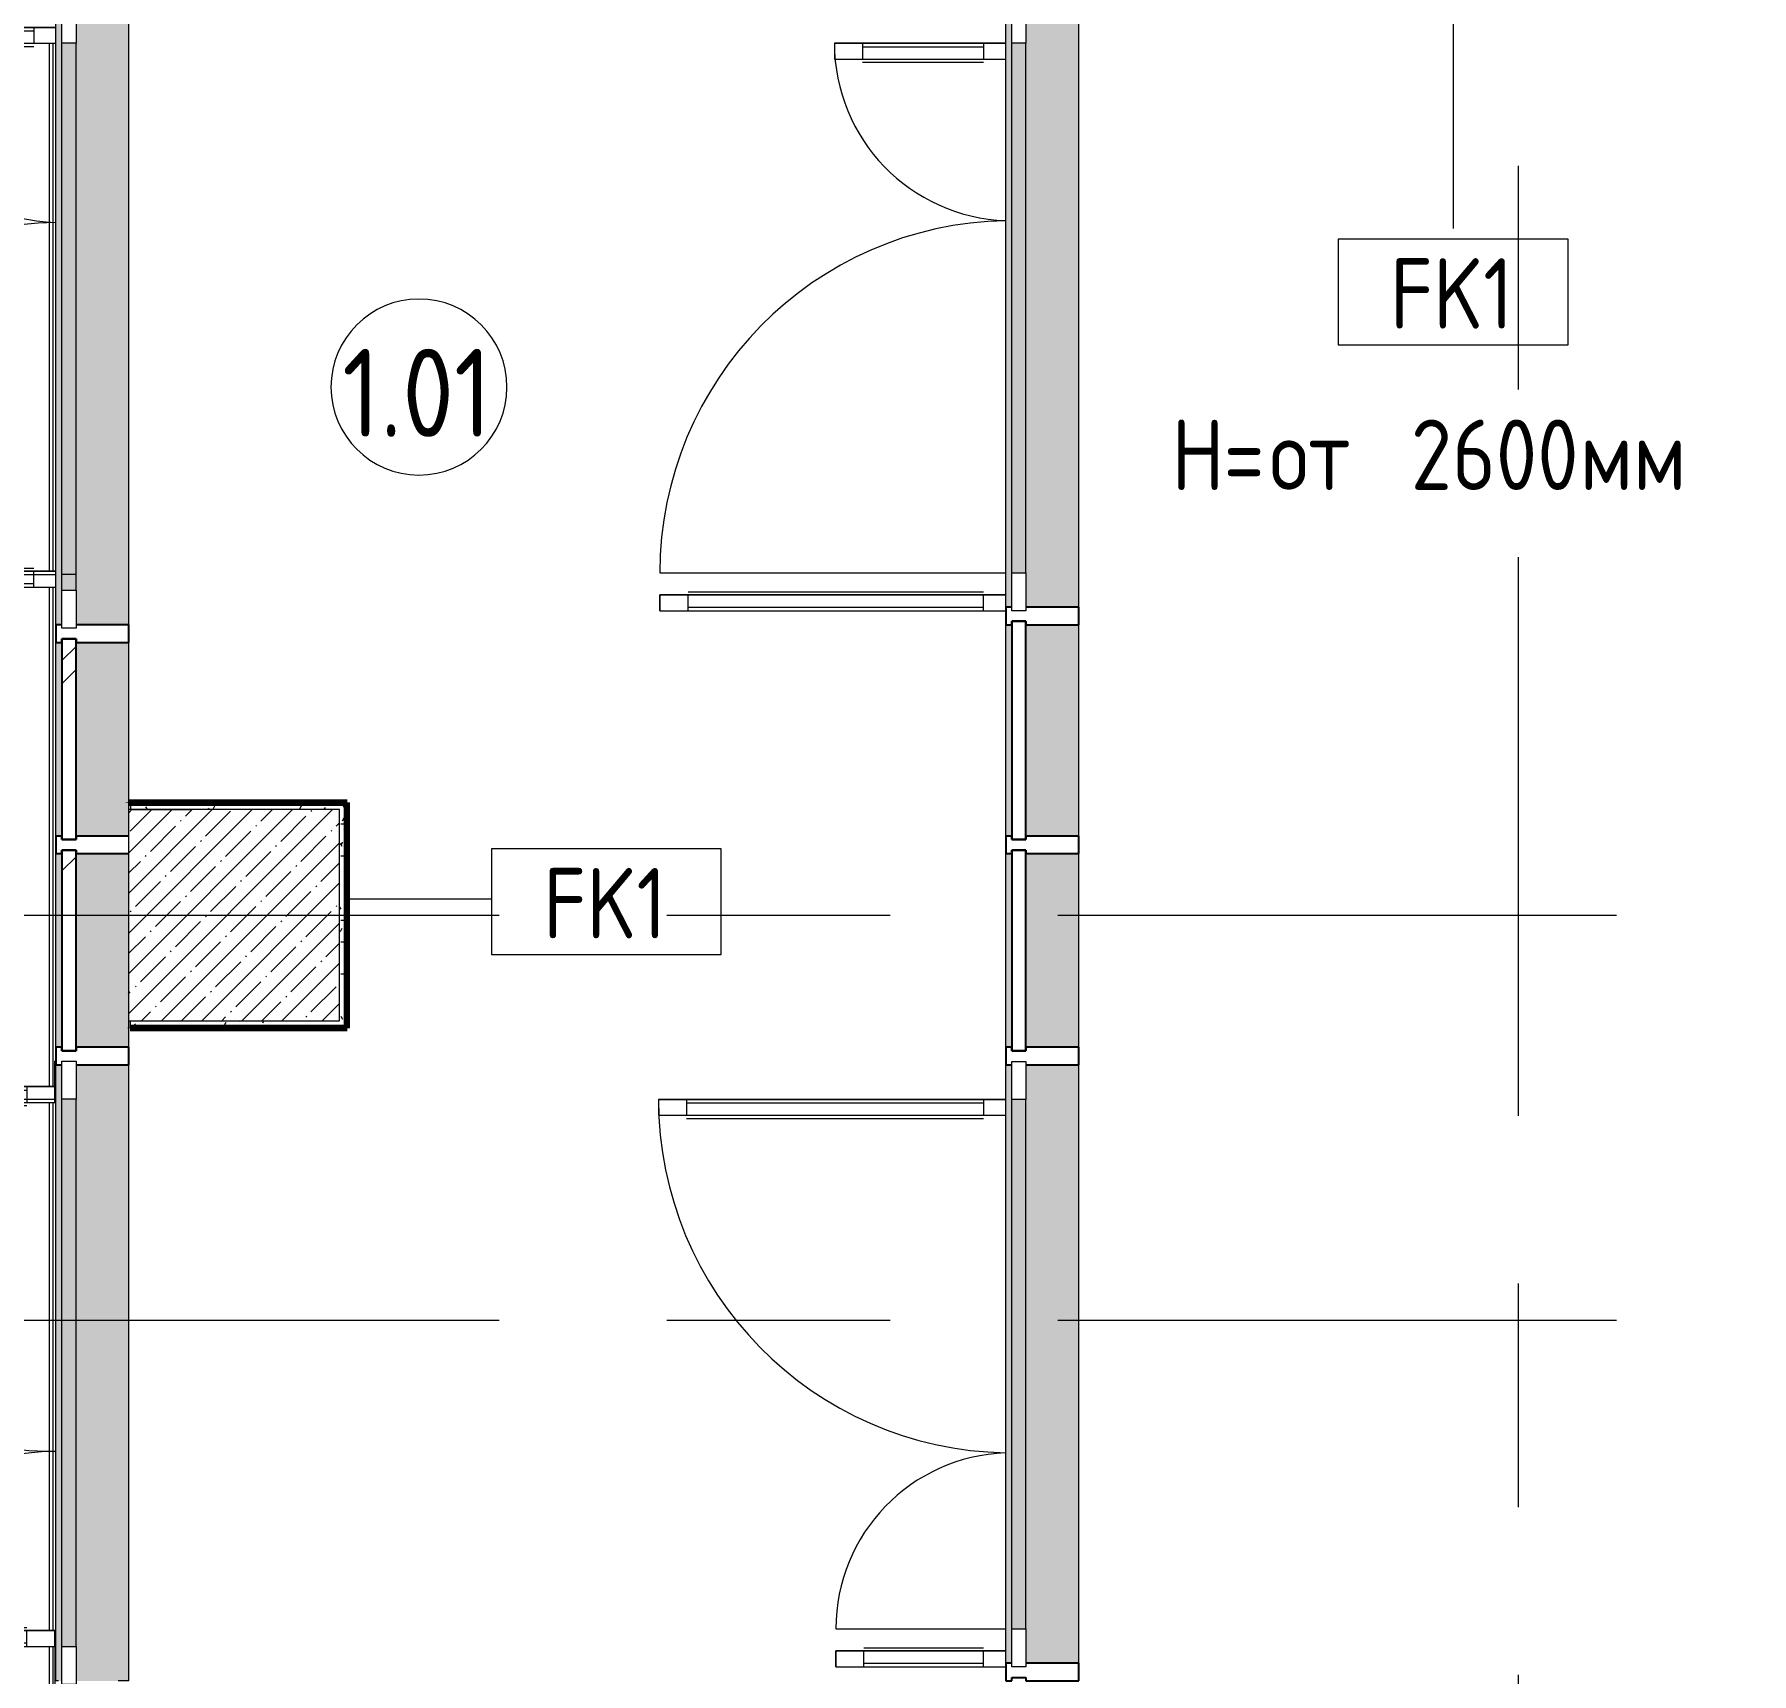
# Model space of a CAD drawing. Header units: millimetres. Extents: x -4060 to 187734, y -8553 to 29000.
# Drawn here: x 3793 to 8672, y 15996 to 20652 of the extents above; entities that cross this region are included whole.
import ezdxf

# ---------------------------------------------------------------- set-up
doc = ezdxf.new("R2010")
doc.units = ezdxf.units.MM
doc.linetypes.add('Осевая', pattern=[3175, 635, -476.25, 1587.5, -476.25])
for name, color, linetype, lineweight in [('A-AREA-IDEN', 7, 'Continuous', 9), ('A-DETL-GENF', 7, 'Continuous', 9), ('A-DOOR', 7, 'Continuous', 9), ('A-DOOR-1', 7, 'Continuous', 13), ('A-GLAZ-CURT', 7, 'Continuous', 9), ('A-GLAZ-CURT-1', 7, 'Continuous', 25), ('A-GLAZ-CWMG', 7, 'Continuous', 9), ('A-GLAZ-CWMG-1', 7, 'Continuous', 25), ('A-WALL-IDEN', 7, 'Continuous', 9), ('I-WALL', 7, 'Continuous', 9), ('S-COLS', 7, 'Continuous', 9), ('Оси-2', 7, 'Осевая', 9)]:
    doc.layers.add(name, color=color, linetype=linetype, lineweight=lineweight)
for name, color, linetype, lineweight, true_color in [('G-ANNO-TEXT-1', 7, 'Continuous', 9, 0x3c3c3c), ('I-WALL-4', 7, 'Continuous', 9, 0xc0c0c0), ('I-WALL-7', 7, 'Continuous', 80, 0xff80c0)]:
    doc.layers.add(name, color=color, linetype=linetype, lineweight=lineweight, true_color=true_color)
doc.styles.add('GOST Common', font='GOST_Common.ttf', dxfattribs={"width": 0.9, "height": 200})
doc.styles.add('GOST Common_1', font='GOST_Common.ttf', dxfattribs={"width": 0.9, "height": 250})
pattern_1 = [(0, (0, 0), (121.92, 30.48), [10.058, -81.382, 10.058, -81.382, -487.68]), (0, (0, 0), (121.92, 30.48), [-182.88, 10.058, -172.822, 10.058, -81.382, -213.36]), (0, (0, 0), (121.92, 30.48), [-457.2, 10.058, -50.902, 10.058, -142.342]), (120, (45.72, 15.24), (-87.356454, 90.345817), [10.058, -81.382, 10.058, -81.382, -487.68]), (120, (45.72, 15.24), (-87.356454, 90.345817), [-182.88, 10.058, -172.822, 10.058, -81.382, -213.36]), (120, (45.72, 15.24), (-87.356454, 90.345817), [-457.2, 10.058, -50.902, 10.058, -142.342]), (240, (60.96, 76.2), (-34.563546, -120.825817), [10.058, -81.382, 10.058, -81.382, -487.68]), (240, (60.96, 76.2), (-34.563546, -120.825817), [-182.88, 10.058, -172.822, 10.058, -81.382, -213.36]), (240, (60.96, 76.2), (-34.563546, -120.825817), [-457.2, 10.058, -50.902, 10.058, -142.342])]

# ---------------------------------------------------------------- blocks, each defined once
blk = doc.blocks.new('Системная панель - Стекло - 40мм-32257947-План отделки стен 1 этажа в осях 1-12')
at = {"layer": 'A-GLAZ-CURT'}
h = blk.add_hatch(dxfattribs=at)
h.set_pattern_fill('FP_35', color=256, style=0, pattern_type=2)
h.set_pattern_definition([(135, (18575, -6670), (-282.843, -282.843), [200, -600]), (135, (18675, -6870), (-282.843, -282.843), [600, -200]), (135, (18775, -6470), (-282.843, -282.843), [200, -600])])
h.paths.add_polyline_path([(310, 40), (-310, 40), (-310, 0), (310, 0)])
at = {"layer": 'A-GLAZ-CURT-1'}
for p, q in [((310, 40), (-310, 40)), ((-310, 40), (-310, 0)), ((-310, 0), (310, 0)), ((310, 0), (310, 40))]:
    blk.add_line(p, q, dxfattribs=at)
blk = doc.blocks.new('Прямоугольный импост - Импост структурный с накладкой - 190мм-32257948-План отделки стен 1 этажа в осях 1-12')
at = {"layer": 'A-GLAZ-CWMG'}
for points in [[(6570, 18375), (6570, 18975), (6553, 18975), (6553, 18375)], [(6760, 18375), (6760, 18975), (6610, 18975), (6610, 18375)]]:
    blk.add_hatch(color=256, dxfattribs=at).paths.add_polyline_path(points)
for p, q in [((6553, 18375), (6553, 18975)), ((6760, 18375), (6760, 18975))]:
    blk.add_line(p, q, dxfattribs=at)
blk = doc.blocks.new('Прямоугольный импост - Импост структурный с накладкой - 190мм-32257698-План отделки стен 1 этажа в осях 1-12')
at = {"layer": 'A-GLAZ-CWMG'}
for points in [[(6553, 16025), (6570, 16025), (6570, 17725), (6553, 17725), (6553, 16123)], [(6610, 16025), (6760, 16025), (6760, 17725), (6610, 17725), (6610, 16123)], [(6570, 16123), (6610, 16123), (6610, 17627), (6570, 17627), (6570, 16953.1)]]:
    blk.add_hatch(color=256, dxfattribs=at).paths.add_polyline_path(points)
for p, q in [((6553, 16025), (6553, 17725)), ((6760, 16025), (6760, 17725)), ((6570, 16123), (6570, 17627)), ((6610, 16123), (6610, 17627))]:
    blk.add_line(p, q, dxfattribs=at)
blk = doc.blocks.new('Прямоугольный импост - Импост структурный с накладкой - 190мм-22862222-План отделки стен 1 этажа в осях 1-12')
at = {"layer": 'A-GLAZ-CWMG-1'}
for p, q in [((-25, 0), (-25, 17)), ((-25, 17), (25, 17)), ((25, 0), (15, 0)), ((15, 0), (15, -40)), ((25, 17), (25, 0)), ((-25, -190), (-25, -40)), ((15, -40), (25, -40)), ((25, -40), (25, -190)), ((25, -190), (-25, -190))]:
    blk.add_line(p, q, dxfattribs=at)
blk = doc.blocks.new('Прямоугольный импост - Импост структурный с накладкой - 190мм-V19-План отделки стен 1 этажа в осях 1-12')
at = {"layer": 'A-GLAZ-CWMG-1'}
for p, q in [((-25, 0), (-25, 17)), ((-25, 17), (25, 17)), ((-15, 0), (-25, 0)), ((-15, -40), (-15, 0)), ((25, 17), (25, 0)), ((-25, -190), (-25, -40)), ((-25, -40), (-15, -40)), ((25, -40), (25, -190)), ((25, -190), (-25, -190))]:
    blk.add_line(p, q, dxfattribs=at)
blk = doc.blocks.new('Дверь_Витражная_остекление_ - ДВН_ДАО_Главный вход_1800 в свету 4-32257700-План отделки стен 1 этажа в осях 1-12')
at = {"layer": 'A-DETL-GENF'}
for p, q in [((-752, -1004), (-752, -17)), ((-752, -17), (-752, -1004)), ((-707, -1004), (-707, -17)), ((-707, -1004), (-707, -17)), ((815, -500), (815, -17)), ((815, -17), (815, -500)), ((860, -500), (860, -17)), ((860, -500), (860, -17)), ((-752, -80), (-707, -80)), ((-742, -924), (-742, -80)), ((-698, -924), (-698, -80)), ((806, -420), (806, -80)), ((860, -80), (815, -80)), ((850, -420), (850, -80)), ((860, -420), (815, -420)), ((860, -500), (815, -500)), ((815, -500), (860, -500)), ((-752, -924), (-707, -924)), ((-752, -1004), (-707, -1004)), ((-752, -1004), (-707, -1004))]:
    blk.add_line(p, q, dxfattribs=at)
at = {"layer": 'A-DOOR'}
for p, q in [((-752, -1004), (-752, -17)), ((752, -500), (752, -17))]:
    blk.add_line(p, q, dxfattribs=at)
for centre, radius, start, end in [((-752, 0), 1004, 270, 359.0271), ((752, 0), 500, 181.958, 270)]:
    blk.add_arc(centre, radius, start, end, dxfattribs=at)
at = {"layer": 'A-DOOR-1'}
for p, q in [((-860, 40), (-752, 40)), ((-860, 0), (-860, 40)), ((-752, 40), (-752, 0)), ((752, 40), (860, 40)), ((752, 0), (752, 40)), ((860, 40), (860, 0)), ((-752, 0), (-860, 0)), ((860, 0), (752, 0))]:
    blk.add_line(p, q, dxfattribs=at)
blk = doc.blocks.new('Прямоугольный импост - Импост структурный с накладкой - 190мм-23190275-План отделки стен 1 этажа в осях 1-12')
at = {"layer": 'A-GLAZ-CWMG'}
for points in [[(3854.1, 15975.1), (3871.1, 15975.1), (3871.1, 16750.1), (3854.1, 16750.1), (3854.1, 15982.1)], [(3911.1, 16073.1), (3911.1, 16750.1), (3871.1, 16750.1), (3871.1, 16073.1), (3886.1, 16073.1)], [(4006.1, 15975.1), (4061.1, 15975.1), (4061.1, 16750.1), (3911.1, 16750.1), (3911.1, 15975.1)]]:
    blk.add_hatch(color=256, dxfattribs=at).paths.add_polyline_path(points)
for p, q in [((3854.1, 15975.1), (3854.1, 16750.1)), ((3871.1, 16073.1), (3871.1, 16750.1)), ((3911.1, 16073.1), (3911.1, 16750.1)), ((4061.1, 15975.1), (4061.1, 16750.1)), ((3861.1, 15975.1), (3854.1, 15975.1)), ((4061.1, 15975.1), (4031.1, 15975.1))]:
    blk.add_line(p, q, dxfattribs=at)
blk = doc.blocks.new('Прямоугольный импост - Импост структурный с накладкой - 190мм-23190277-План отделки стен 1 этажа в осях 1-12')
at = {"layer": 'A-GLAZ-CWMG'}
for points in [[(3861.1, 19950.1), (3871.1, 19950.1), (3871.1, 20725.1), (3854.1, 20725.1), (3854.1, 19950.1)], [(4031.1, 19950.1), (4061.1, 19950.1), (4060, 20725.1), (3911.1, 20725.1), (3911.1, 19950.1), (4006.1, 19950.1)], [(3871.1, 19950.1), (3911.1, 19950.1), (3911.1, 20627.1), (3871.1, 20627.1), (3871.1, 20132.8)]]:
    blk.add_hatch(color=256, dxfattribs=at).paths.add_polyline_path(points)
for p, q in [((3854.1, 19950.1), (3854.1, 20725.1)), ((4061.1, 19950.1), (4061.1, 20725)), ((3871.1, 19950.1), (3871.1, 20627.1)), ((3911.1, 19950.1), (3911.1, 20627.1))]:
    blk.add_line(p, q, dxfattribs=at)
blk = doc.blocks.new('BSC_Колонна _Прямоугольная - 600х600-17858062-План отделки стен 1 этажа в осях 1-12')
at = {"layer": 'S-COLS'}
h = blk.add_hatch(dxfattribs=at)
h.set_pattern_fill('FP_75', color=256, style=0, pattern_type=2)
h.set_pattern_definition([(45, (-4360, -18150), (-57.02463, 57.02463), []), (45, (-4302.975, -18150), (-57.02463, 57.02463), [100.806, -20.161, 3.353, -16.808])])
h.paths.add_polyline_path([(300, -300), (300, 300), (-300, 300), (-300, -300)])
for p, q in [((300, 300), (-300, 300)), ((-300, 300), (-300, -300)), ((300, -300), (300, 300)), ((-300, -300), (300, -300))]:
    blk.add_line(p, q, dxfattribs=at)
blk = doc.blocks.new('Дверь_Витражная_остекление_ - ДВН_ДАО_Главный вход_1800 в свету 3-32257949-План отделки стен 1 этажа в осях 1-12')
at = {"layer": 'A-DETL-GENF'}
for p, q in [((-752, -504), (-752, -17)), ((-752, -17), (-752, -504)), ((-707, -504), (-707, -17)), ((-707, -504), (-707, -17)), ((815, -1000), (815, -17)), ((815, -17), (815, -1000)), ((860, -1000), (860, -17)), ((860, -1000), (860, -17)), ((-752, -80), (-707, -80)), ((-742, -424), (-742, -80)), ((-698, -424), (-698, -80)), ((806, -920), (806, -80)), ((860, -80), (815, -80)), ((850, -920), (850, -80)), ((-752, -424), (-707, -424)), ((-752, -504), (-707, -504)), ((-752, -504), (-707, -504)), ((860, -920), (815, -920)), ((860, -1000), (815, -1000)), ((815, -1000), (860, -1000))]:
    blk.add_line(p, q, dxfattribs=at)
at = {"layer": 'A-DOOR'}
for p, q in [((-752, -504), (-752, -17)), ((752, -1000), (752, -17))]:
    blk.add_line(p, q, dxfattribs=at)
for centre, radius, start, end in [((-752, 0), 504, 270, 358.0576), ((752, 0), 1000, 180.9768, 270)]:
    blk.add_arc(centre, radius, start, end, dxfattribs=at)
at = {"layer": 'A-DOOR-1'}
for p, q in [((-860, 40), (-752, 40)), ((-860, 0), (-860, 40)), ((-752, 40), (-752, 0)), ((752, 40), (860, 40)), ((752, 0), (752, 40)), ((860, 40), (860, 0)), ((-752, 0), (-860, 0)), ((860, 0), (752, 0))]:
    blk.add_line(p, q, dxfattribs=at)
blk = doc.blocks.new('Системная панель - Стекло - 40мм-23926328-План отделки стен 1 этажа в осях 1-12')
at = {"layer": 'A-GLAZ-CURT'}
h = blk.add_hatch(dxfattribs=at)
h.set_pattern_fill('FP_79', color=256, style=0, pattern_type=2)
h.set_pattern_definition([(135, (17950, -6670), (-282.843, -282.843), [200, -600]), (135, (18050, -6870), (-282.843, -282.843), [600, -200]), (135, (18150, -6470), (-282.843, -282.843), [200, -600])])
h.paths.add_polyline_path([(285, 0), (285, 40), (-285, 40), (-285, 0), (275, 0)])
at = {"layer": 'A-GLAZ-CURT-1'}
for p, q in [((285, 40), (-285, 40)), ((-285, 40), (-285, 0)), ((-285, 0), (285, 0)), ((285, 0), (285, 40))]:
    blk.add_line(p, q, dxfattribs=at)
blk = doc.blocks.new('Прямоугольный импост - Импост структурный с накладкой - 190мм-23926323-План отделки стен 1 этажа в осях 1-12')
at = {"layer": 'A-GLAZ-CWMG'}
for points in [[(6570, 17775), (6570, 18325), (6553, 18325), (6553, 17775)], [(6610, 17775), (6760, 17775), (6760, 18325), (6610, 18325), (6610, 18013)]]:
    blk.add_hatch(color=256, dxfattribs=at).paths.add_polyline_path(points)
for p, q in [((6553, 17775), (6553, 18325)), ((6760, 17775), (6760, 18325))]:
    blk.add_line(p, q, dxfattribs=at)
blk = doc.blocks.new('Прямоугольный импост - Импост структурный с накладкой - 190мм-V59-План отделки стен 1 этажа в осях 1-12')
at = {"layer": 'A-GLAZ-CWMG-1'}
for p, q in [((-25, 0), (-25, 17)), ((-25, 17), (25, 17)), ((-15, 0), (-25, 0)), ((-15, -40), (-15, 0)), ((25, 0), (15, 0)), ((15, 0), (15, -40)), ((25, 17), (25, 0)), ((-25, -190), (-25, -40)), ((-25, -40), (-15, -40)), ((15, -40), (25, -40)), ((25, -40), (25, -190)), ((25, -190), (-25, -190))]:
    blk.add_line(p, q, dxfattribs=at)
blk = doc.blocks.new('Прямоугольный импост - Импост структурный с накладкой - 170мм-23186685-План отделки стен 1 этажа в осях 1-12')
at = {"layer": 'A-GLAZ-CWMG'}
for p, q in [((3836.1, 19127.1), (3836.1, 20627.1)), ((3846.1, 19127.1), (3846.1, 20627.1)), ((3836.1, 17663.1), (3836.1, 19082.1)), ((3846.1, 17663.1), (3846.1, 19082.1)), ((3836.1, 16118.1), (3836.1, 17618.1)), ((3846.1, 16118.1), (3846.1, 17618.1)), ((3836.1, 15358.1), (3836.1, 16073.1)), ((3846.1, 15358.1), (3846.1, 16073.1))]:
    blk.add_line(p, q, dxfattribs=at)
blk = doc.blocks.new('Прямоугольный импост - Импост структурный с накладкой - 190мм-23933667-План отделки стен 1 этажа в осях 1-12')
at = {"layer": 'A-GLAZ-CWMG'}
for points in [[(3861.1, 19150.1), (3871.1, 19150.1), (3871.1, 19950.1), (3854.1, 19950.1), (3854.1, 19150.1)], [(3871.1, 19150.1), (3911.1, 19150.1), (3911.1, 19950.1), (3871.1, 19950.1)], [(4031.1, 19150.1), (4061.1, 19150.1), (4061.1, 19950.1), (3911.1, 19950.1), (3911.1, 19150.1), (4006.1, 19150.1)]]:
    blk.add_hatch(color=256, dxfattribs=at).paths.add_polyline_path(points)
for p, q in [((3854.1, 19150.1), (3854.1, 19950.1)), ((3871.1, 19150.1), (3871.1, 19950.1)), ((3911.1, 19150.1), (3911.1, 19950.1)), ((4061.1, 19150.1), (4061.1, 19950.1))]:
    blk.add_line(p, q, dxfattribs=at)
blk = doc.blocks.new('Дверь_Витражная_СКБ_2Ст - ВН-1_ ДВН_ДАО_Главный вход_1800 в свету 3-31912953-План отделки стен 1 этажа в осях 1-12')
at = {"layer": 'A-DETL-GENF'}
for p, q in [((732, 40), (732, 0)), ((732, 40), (732, 0)), ((-822, -554), (-822, -17)), ((-822, -17), (-822, -554)), ((-777, -554), (-777, -17)), ((-777, -554), (-777, -17)), ((723, -1000), (723, -17)), ((723, -17), (723, -1000)), ((768, -1000), (768, -17)), ((768, -1000), (768, -17)), ((-822, -80), (-777, -80)), ((-812, -474), (-812, -80)), ((-768, -474), (-768, -80)), ((714, -920), (714, -80)), ((768, -80), (723, -80)), ((758, -920), (758, -80)), ((-822, -474), (-777, -474)), ((-822, -554), (-777, -554)), ((-822, -554), (-777, -554)), ((768, -920), (723, -920)), ((768, -1000), (723, -1000)), ((723, -1000), (768, -1000))]:
    blk.add_line(p, q, dxfattribs=at)
at = {"layer": 'A-DOOR'}
for p, q in [((-822, -554), (-822, -17)), ((732, -1000), (732, -17))]:
    blk.add_line(p, q, dxfattribs=at)
for centre, radius, start, end in [((-822, 0), 554, 270, 358.2329), ((732, 0), 1000, 180.9768, 270)]:
    blk.add_arc(centre, radius, start, end, dxfattribs=at)
at = {"layer": 'A-DOOR-1'}
for p, q in [((-885, 40), (-777, 40)), ((-885, 0), (-885, 40)), ((-777, 40), (-777, 0)), ((777, 40), (885, 40)), ((777, 0), (777, 40)), ((885, 40), (885, 0)), ((-777, 0), (-885, 0)), ((885, 0), (777, 0))]:
    blk.add_line(p, q, dxfattribs=at)
blk = doc.blocks.new('Системная панель - Стекло - 40мм-V70-План отделки стен 1 этажа в осях 1-12')
at = {"layer": 'A-GLAZ-CURT'}
h = blk.add_hatch(dxfattribs=at)
h.set_pattern_fill('FP_95', color=256, style=0, pattern_type=2)
h.set_pattern_definition([(135, (17950.12, -3971.1), (-282.843, -282.843), [200, -600]), (135, (18050.12, -4171.1), (-282.843, -282.843), [600, -200]), (135, (18150.12, -3771.1), (-282.843, -282.843), [200, -600])])
h.paths.add_polyline_path([(285, 40), (-285, 40), (-285, 0), (285, 0), (285, 15)])
at = {"layer": 'A-GLAZ-CURT-1'}
for p, q in [((285, 40), (-285, 40)), ((-285, 40), (-285, 0)), ((-285, 0), (285, 0)), ((285, 0), (285, 40))]:
    blk.add_line(p, q, dxfattribs=at)
blk = doc.blocks.new('Прямоугольный импост - Импост структурный с накладкой - 190мм-V71-План отделки стен 1 этажа в осях 1-12')
at = {"layer": 'A-GLAZ-CWMG'}
for points in [[(3861.1, 17775.1), (3871.1, 17775.1), (3871.1, 18325.1), (3854.1, 18325.1), (3854.1, 17775.1)], [(3911.1, 17775.1), (4061.1, 17775.1), (4060, 18325.1), (3911.1, 18325.1), (3911.1, 18013)]]:
    blk.add_hatch(color=256, dxfattribs=at).paths.add_polyline_path(points)
for p, q in [((3854.1, 17775.1), (3854.1, 18325.1)), ((4061.1, 17775.1), (4061.1, 17850))]:
    blk.add_line(p, q, dxfattribs=at)
blk = doc.blocks.new('Прямоугольный импост - Импост структурный с накладкой - 190мм-V72-План отделки стен 1 этажа в осях 1-12')
at = {"layer": 'A-GLAZ-CWMG-1'}
for p, q in [((-25, 0), (-25, 17)), ((-25, 17), (25, 17)), ((-15, 0), (-25, 0)), ((-15, -40), (-15, 0)), ((25, 0), (15, 0)), ((15, 0), (15, -40)), ((25, 17), (25, 0)), ((-25, -188.9), (-25, -40)), ((-25, -40), (-15, -40)), ((15, -40), (25, -40)), ((25, -40), (25, -188.9))]:
    blk.add_line(p, q, dxfattribs=at)
blk = doc.blocks.new('Дверь_Витражная_СКБ_2Ст - ВН-1_ ДВН_ДАО_Главный вход_1800 в свету 4-31912968-План отделки стен 1 этажа в осях 1-12')
at = {"layer": 'A-DETL-GENF'}
for p, q in [((-885, -20), (-885, -17)), ((-885, -17), (-885, -20)), ((-777, -20), (-885, -20)), ((-885, -20), (-777, -20)), ((-768, -20), (-813, -20)), ((-813, -1020), (-813, -20)), ((-768, -20), (-813, -20)), ((-813, -20), (-813, -1020)), ((-777, -17), (-777, -20)), ((-777, -20), (-777, -17)), ((-768, -1020), (-768, -20)), ((-768, -1020), (-768, -20)), ((732, -20), (777, -20)), ((732, -574), (732, -20)), ((732, -20), (732, -574)), ((777, -20), (732, -20)), ((777, -17), (777, -20)), ((777, -17), (777, -20)), ((777, -574), (777, -20)), ((777, -574), (777, -20)), ((777, -20), (885, -20)), ((777, -20), (885, -20)), ((885, -20), (885, -10)), ((885, -20), (885, -10)), ((-813, -100), (-768, -100)), ((-803, -940), (-803, -100)), ((-759, -940), (-759, -100)), ((723, -494), (723, -100)), ((777, -100), (732, -100)), ((767, -494), (767, -100)), ((777, -494), (732, -494)), ((777, -574), (732, -574)), ((732, -574), (777, -574)), ((-813, -940), (-768, -940)), ((-813, -1020), (-768, -1020)), ((-813, -1020), (-768, -1020))]:
    blk.add_line(p, q, dxfattribs=at)
at = {"layer": 'A-DOOR'}
for p, q in [((-777, -1020), (-777, -20)), ((777, -574), (777, -20))]:
    blk.add_line(p, q, dxfattribs=at)
for centre, radius, start, end in [((-777, -20), 1000, 270, 0), ((777, -20), 554, 180, 270)]:
    blk.add_arc(centre, radius, start, end, dxfattribs=at)
at = {"layer": 'A-DOOR-1'}
for p, q in [((-885, 40), (-777, 40)), ((-885, 0), (-885, 40)), ((-777, 40), (-777, 0)), ((777, 40), (885, 40)), ((777, 0), (777, 40)), ((885, 40), (885, 0)), ((-777, 0), (-885, 0)), ((885, 0), (777, 0))]:
    blk.add_line(p, q, dxfattribs=at)
blk = doc.blocks.new('Прямоугольный импост - Импост структурный с накладкой - 190мм-23933759-План отделки стен 1 этажа в осях 1-12')
at = {"layer": 'A-GLAZ-CWMG'}
for points in [[(3854.1, 17550.1), (3871.1, 17550.1), (3871.1, 17725.1), (3854.1, 17725.1), (3854.1, 17627.1)], [(4061.1, 17550.1), (4060, 17725.1), (3911.1, 17725.1), (3911.1, 17550.1), (4060, 17550.1)], [(3911.1, 17550.1), (3911.1, 17627.1), (3871.1, 17627.1), (3871.1, 17550.1), (3886.1, 17550.1)]]:
    blk.add_hatch(color=256, dxfattribs=at).paths.add_polyline_path(points)
for p, q in [((3854.1, 17550.1), (3854.1, 17725.1)), ((4061.1, 17550.1), (4061.1, 17725.1)), ((3871.1, 17550.1), (3871.1, 17627.1)), ((3911.1, 17550.1), (3911.1, 17627.1))]:
    blk.add_line(p, q, dxfattribs=at)
blk = doc.blocks.new('Прямоугольный импост - Импост структурный с накладкой - 190мм-23933741-План отделки стен 1 этажа в осях 1-12')
at = {"layer": 'A-GLAZ-CWMG-1'}
for p, q in [((-25, 0), (-25, 17)), ((-25, 17), (25, 17)), ((-15, 0), (-25, 0)), ((-15, -40), (-15, 0)), ((25, 17), (25, 0)), ((-25, -190), (-25, -40)), ((-25, -40), (-15, -40)), ((25, -40), (25, -190)), ((25, -190), (-25, -190))]:
    blk.add_line(p, q, dxfattribs=at)
blk = doc.blocks.new('Системная панель - Стекло - 40мм-V74-План отделки стен 1 этажа в осях 1-12')
at = {"layer": 'A-GLAZ-CURT'}
h = blk.add_hatch(dxfattribs=at)
h.set_pattern_fill('FP_105', color=256, style=0, pattern_type=2)
h.set_pattern_definition([(135, (18550.12, -3971.1), (-282.843, -282.843), [200, -600]), (135, (18650.12, -4171.1), (-282.843, -282.843), [600, -200]), (135, (18750.12, -3771.1), (-282.843, -282.843), [200, -600])])
h.paths.add_polyline_path([(285, 40), (-285, 40), (-285, 0), (285, 0), (285, 15)])
at = {"layer": 'A-GLAZ-CURT-1'}
for p, q in [((285, 40), (-285, 40)), ((-285, 40), (-285, 0)), ((-285, 0), (285, 0)), ((285, 0), (285, 40))]:
    blk.add_line(p, q, dxfattribs=at)
blk = doc.blocks.new('Прямоугольный импост - Импост структурный с накладкой - 190мм-V75-План отделки стен 1 этажа в осях 1-12')
at = {"layer": 'A-GLAZ-CWMG'}
for points in [[(3861.1, 18375.1), (3871.1, 18375.1), (3871.1, 18925.1), (3854.1, 18925.1), (3854.1, 18375.1)], [(4031.1, 18375.1), (4060, 18375.1), (4060, 18925.1), (3911.1, 18925.1), (3911.1, 18375.1), (4006.1, 18375.1)]]:
    blk.add_hatch(color=256, dxfattribs=at).paths.add_polyline_path(points)
for p, q in [((3854.1, 18375.1), (3854.1, 18925.1)), ((4061.1, 18450), (4061.1, 18925.1))]:
    blk.add_line(p, q, dxfattribs=at)
blk = doc.blocks.new('Прямоугольный импост - Импост структурный с накладкой - 190мм-V76-План отделки стен 1 этажа в осях 1-12')
at = {"layer": 'A-GLAZ-CWMG-1'}
for p, q in [((-25, 0), (-25, 17)), ((-25, 17), (25, 17)), ((25, 0), (15, 0)), ((15, 0), (15, -40)), ((25, 17), (25, 0)), ((-25, -190), (-25, -40)), ((15, -40), (25, -40)), ((25, -40), (25, -190)), ((25, -190), (-25, -190))]:
    blk.add_line(p, q, dxfattribs=at)
blk = doc.blocks.new('Прямоугольный импост - Импост структурный с накладкой - 190мм-23933668-План отделки стен 1 этажа в осях 1-12')
at = {"layer": 'A-GLAZ-CWMG'}
for points in [[(3871.1, 18975.1), (3871.1, 19150.1), (3854.1, 19150.1), (3854.1, 18975.1), (3861.1, 18975.1)], [(3911.1, 19073.1), (3911.1, 19150.1), (3871.1, 19150.1), (3871.1, 19073.1), (3886.1, 19073.1)], [(3911.1, 18975.1), (4061.1, 18975.1), (4061.1, 19150.1), (3911.1, 19150.1), (3911.1, 19072.9)]]:
    blk.add_hatch(color=256, dxfattribs=at).paths.add_polyline_path(points)
for p, q in [((3854.1, 18975.1), (3854.1, 19150.1)), ((3871.1, 19073.1), (3871.1, 19150.1)), ((3911.1, 19073.1), (3911.1, 19150.1)), ((4061.1, 18975.1), (4061.1, 19150.1))]:
    blk.add_line(p, q, dxfattribs=at)
blk = doc.blocks.new('М_стена_0001 - Типоразмер_без рамки-25382661-План отделки стен 1 этажа в осях 1-12')
at = {"layer": 'A-WALL-IDEN'}
for p, q in [((3.258, 1.523), (-3.273, 1.523)), ((-3.273, 1.523), (-3.273, -1.477)), ((3.258, -1.477), (3.258, 1.523)), ((-3.273, -1.477), (3.258, -1.477))]:
    blk.add_line(p, q, dxfattribs=at)
blk = doc.blocks.new('Марка_Помещения - Номер-25198446-План отделки стен 1 этажа в осях 1-12')
at = {"layer": 'A-AREA-IDEN'}
for start, end in [(360, 180), (180, 360)]:
    blk.add_arc((0, 0), 2.5, start, end, dxfattribs=at)

msp = doc.modelspace()

# ---------------------------------------------------------------- hatches: boundary and pattern name
at = {"layer": 'I-WALL'}
h = msp.add_hatch(dxfattribs=at)
h.set_pattern_fill('FP_106', color=256, style=0, pattern_type=2)
h.set_pattern_definition(pattern_1)
h.paths.add_polyline_path([(4238.2, 18450), (4660, 18450), (4660, 18469.2), (4066.2, 18470.3), (4066.1, 18450.3)])
h = msp.add_hatch(dxfattribs=at)
h.set_pattern_fill('FP_106', color=256, style=0, pattern_type=2)
h.set_pattern_definition(pattern_1)
h.paths.add_polyline_path([(4680, 17850), (4680, 18469.2), (4660, 18469.2), (4660, 17850)])
h = msp.add_hatch(dxfattribs=at)
h.set_pattern_fill('FP_106', color=256, style=0, pattern_type=2)
h.set_pattern_definition(pattern_1)
h.paths.add_polyline_path([(4660, 17830), (4680, 17830), (4680, 17850), (4064.8, 17850), (4064.8, 17830)])

# ---------------------------------------------------------------- linework, layer by layer
at = {"layer": 'A-WALL-IDEN'}
for p, q in [((7823.9, 20728.5), (7823.9, 20100.7)), ((4680.5, 18196.6), (5091.4, 18196.6))]:
    msp.add_line(p, q, dxfattribs=at)
at = {"layer": 'I-WALL-4'}
for p, q in [((4066.2, 18470.3), (4066.1, 18450.3)), ((4066.1, 18450.3), (4238.2, 18450)), ((4680, 18469.2), (4066.2, 18470.3)), ((4064.8, 17850), (4064.8, 17830))]:
    msp.add_line(p, q, dxfattribs=at)
at = {"layer": 'I-WALL-7'}
for p, q in [((4681, 18470.2), (4060, 18470.2)), ((4060, 18470.2), (4060, 18469.2)), ((4060, 18469.2), (4680, 18469.2)), ((4680, 18469.2), (4680, 17830)), ((4681, 17829), (4681, 18470.2)), ((4680, 17830), (4064.8, 17830)), ((4064.8, 17830), (4064.8, 17829)), ((4064.8, 17829), (4681, 17829))]:
    msp.add_line(p, q, dxfattribs=at)
at = {"layer": 'Оси-2'}
for p, q in [((8010, 593.7), (8010, 24898.1)), ((-760.2, 18150), (35990, 18150)), ((-760.2, 17000), (35990, 17000))]:
    msp.add_line(p, q, dxfattribs=at)

# ---------------------------------------------------------------- block references
at = {"layer": 'A-AREA-IDEN', "xscale": 99.99999999999993, "yscale": 99.99999999999993, "zscale": 99.99999999999993}
msp.add_blockref('Марка_Помещения - Номер-25198446-План отделки стен 1 этажа в осях 1-12', (4885.5, 19650.5), dxfattribs=at)
at = {"layer": 'A-DOOR', "rotation": 269.9999999999999}
for name, p in [('Дверь_Витражная_СКБ_2Ст - ВН-1_ ДВН_ДАО_Главный вход_1800 в свету 3-31912953-План отделки стен 1 этажа в осях 1-12', (3871.1, 19850.1)), ('Дверь_Витражная_остекление_ - ДВН_ДАО_Главный вход_1800 в свету 3-32257949-План отделки стен 1 этажа в осях 1-12', (6570, 19875)), ('Дверь_Витражная_СКБ_2Ст - ВН-1_ ДВН_ДАО_Главный вход_1800 в свету 4-31912968-План отделки стен 1 этажа в осях 1-12', (3871.1, 16850.1)), ('Дверь_Витражная_остекление_ - ДВН_ДАО_Главный вход_1800 в свету 4-32257700-План отделки стен 1 этажа в осях 1-12', (6570, 16875))]:
    msp.add_blockref(name, p, dxfattribs=at)
at = {"layer": 'A-GLAZ-CURT', "rotation": 269.9999999999999}
for name, p in [('Системная панель - Стекло - 40мм-32257947-План отделки стен 1 этажа в осях 1-12', (6570, 18675)), ('Системная панель - Стекло - 40мм-V74-План отделки стен 1 этажа в осях 1-12', (3871.1, 18650.1)), ('Системная панель - Стекло - 40мм-V70-План отделки стен 1 этажа в осях 1-12', (3871.1, 18050.1)), ('Системная панель - Стекло - 40мм-23926328-План отделки стен 1 этажа в осях 1-12', (6570, 18050))]:
    msp.add_blockref(name, p, dxfattribs=at)
at = {"layer": 'A-GLAZ-CWMG'}
for name, p in [('Прямоугольный импост - Импост структурный с накладкой - 170мм-23186685-План отделки стен 1 этажа в осях 1-12', (0, 0)), ('Прямоугольный импост - Импост структурный с накладкой - 190мм-23190277-План отделки стен 1 этажа в осях 1-12', (0, 0)), ('Прямоугольный импост - Импост структурный с накладкой - 190мм-32257698-План отделки стен 1 этажа в осях 1-12', (0, 3000)), ('Прямоугольный импост - Импост структурный с накладкой - 190мм-23933667-План отделки стен 1 этажа в осях 1-12', (0, 0)), ('Прямоугольный импост - Импост структурный с накладкой - 190мм-23933668-План отделки стен 1 этажа в осях 1-12', (0, 0)), ('Прямоугольный импост - Импост структурный с накладкой - 190мм-32257948-План отделки стен 1 этажа в осях 1-12', (0, 0)), ('Прямоугольный импост - Импост структурный с накладкой - 190мм-V75-План отделки стен 1 этажа в осях 1-12', (0, 0)), ('Прямоугольный импост - Импост структурный с накладкой - 190мм-V71-План отделки стен 1 этажа в осях 1-12', (0, 0)), ('Прямоугольный импост - Импост структурный с накладкой - 190мм-23926323-План отделки стен 1 этажа в осях 1-12', (0, 0)), ('Прямоугольный импост - Импост структурный с накладкой - 190мм-23933759-План отделки стен 1 этажа в осях 1-12', (0, 0)), ('Прямоугольный импост - Импост структурный с накладкой - 190мм-32257698-План отделки стен 1 этажа в осях 1-12', (0, 0)), ('Прямоугольный импост - Импост структурный с накладкой - 190мм-23933667-План отделки стен 1 этажа в осях 1-12', (0, -2400)), ('Прямоугольный импост - Импост структурный с накладкой - 190мм-23190275-План отделки стен 1 этажа в осях 1-12', (0, 0))]:
    msp.add_blockref(name, p, dxfattribs=at)
at = {"layer": 'A-GLAZ-CWMG', "extrusion": (0, 0, -1), "rotation": 270.0000000000001}
for name, p in [('Прямоугольный импост - Импост структурный с накладкой - 190мм-22862222-План отделки стен 1 этажа в осях 1-12', (-6570, 19000)), ('Прямоугольный импост - Импост структурный с накладкой - 190мм-V76-План отделки стен 1 этажа в осях 1-12', (-3871.1, 18950.1)), ('Прямоугольный импост - Импост структурный с накладкой - 190мм-V72-План отделки стен 1 этажа в осях 1-12', (-3871.1, 18350.1)), ('Прямоугольный импост - Импост структурный с накладкой - 190мм-V59-План отделки стен 1 этажа в осях 1-12', (-6570, 18350)), ('Прямоугольный импост - Импост структурный с накладкой - 190мм-23933741-План отделки стен 1 этажа в осях 1-12', (-3871.1, 17750.1)), ('Прямоугольный импост - Импост структурный с накладкой - 190мм-V19-План отделки стен 1 этажа в осях 1-12', (-6570, 17750)), ('Прямоугольный импост - Импост структурный с накладкой - 190мм-22862222-План отделки стен 1 этажа в осях 1-12', (-6570, 16000))]:
    msp.add_blockref(name, p, dxfattribs=at)
at = {"layer": 'A-WALL-IDEN', "xscale": 99.99999999999993, "yscale": 99.99999999999993, "zscale": 99.99999999999993}
for p in [(7824.7, 19918.2), (5418.8, 18186.1)]:
    msp.add_blockref('М_стена_0001 - Типоразмер_без рамки-25382661-План отделки стен 1 этажа в осях 1-12', p, dxfattribs=at)
at = {"layer": 'S-COLS'}
msp.add_blockref('BSC_Колонна _Прямоугольная - 600х600-17858062-План отделки стен 1 этажа в осях 1-12', (4360, 18150), dxfattribs=at)

# ---------------------------------------------------------------- texts
at = {"layer": 'A-AREA-IDEN', "insert": (4667.4, 19759.1), "char_height": 250, "width": 548.354, "attachment_point": 1, "style": 'GOST Common_1'}
msp.add_mtext('1.01', dxfattribs=at)
at = {"layer": 'A-WALL-IDEN', "char_height": 200, "width": 447.342, "attachment_point": 1, "style": 'GOST Common'}
for insert in [(7644.4, 20016.2), (5238.5, 18284.1)]:
    msp.add_mtext('FK1', dxfattribs=dict(at, insert=insert))
at = {"layer": 'G-ANNO-TEXT-1', "char_height": 200, "attachment_point": 1, "style": 'GOST Common'}
for s, insert, width in [('\\fGOST Common|b0|i0|c204|p34|;\\W.9;Н', (7022.8, 19558.1), 180.38), (' 2600', (7594.3, 19558.1), 714.304), ('\\fGOST Common|b0|i0|c204|p34|;\\W.9;=', (7171.7, 19558.1), 158.734), ('от', (7302.6, 19558.1), 353.544), ('мм', (8183.7, 19558.1), 360.759)]:
    msp.add_mtext(s, dxfattribs=dict(at, insert=insert, width=width))

doc.saveas('drawing.dxf')
